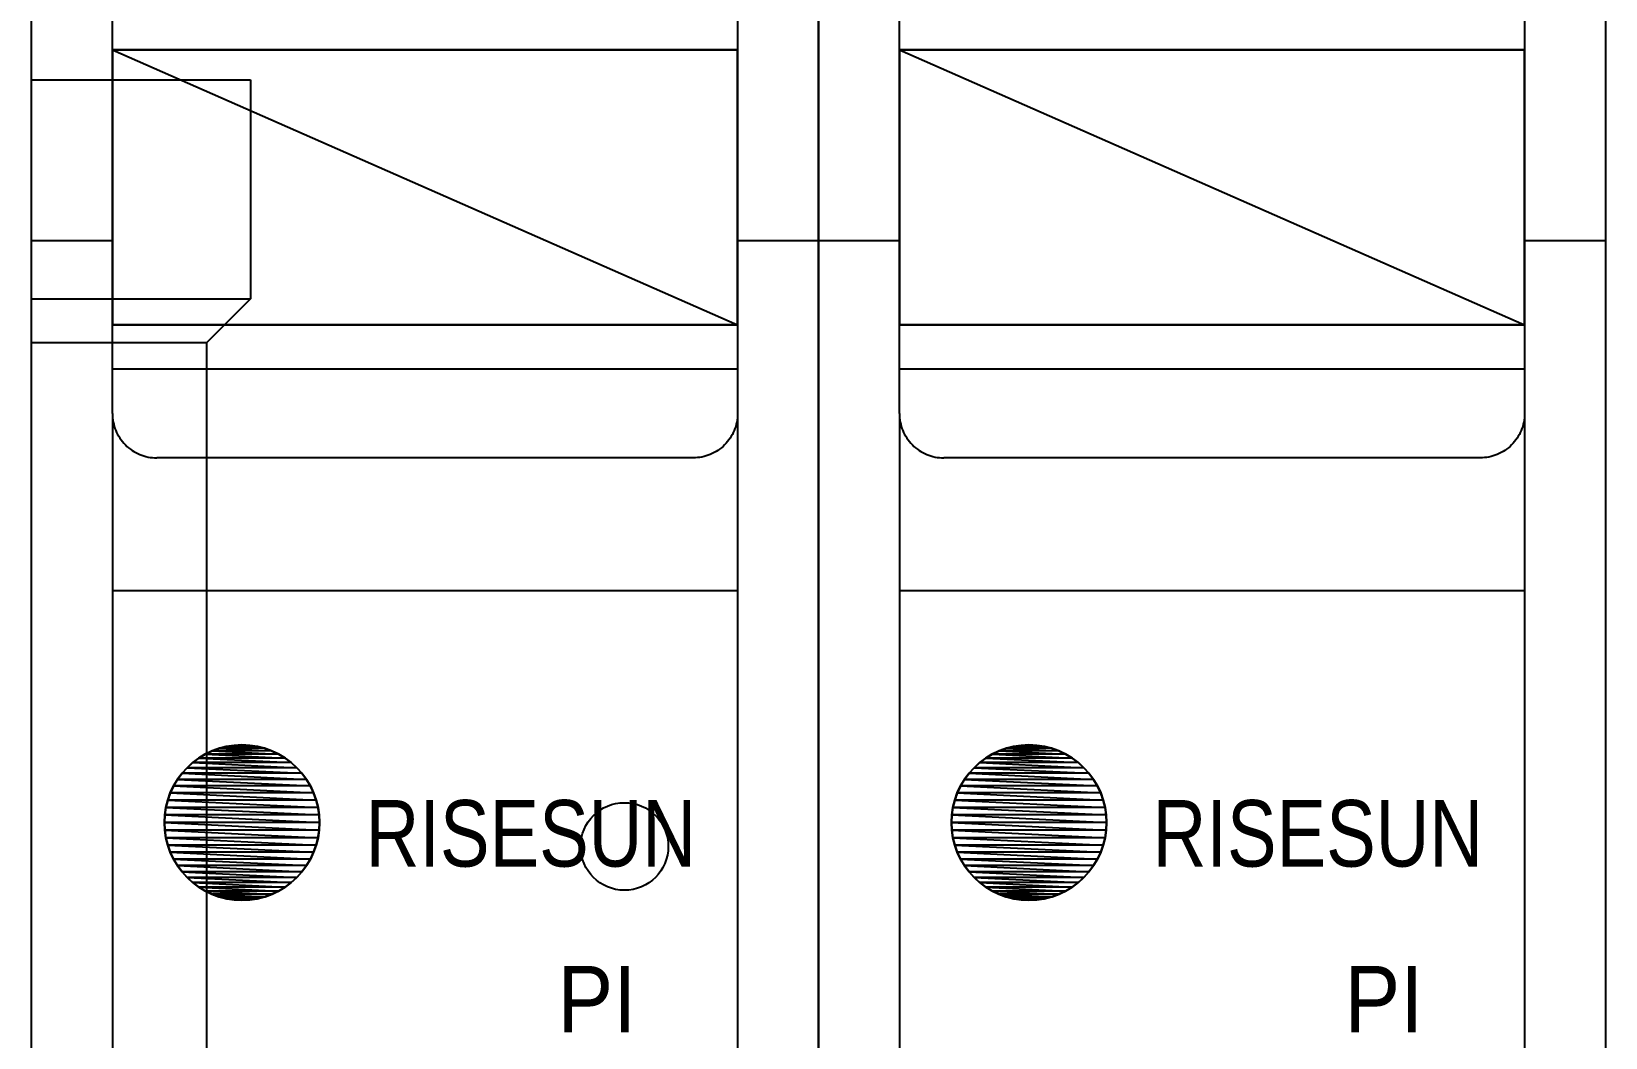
# Model space of a CAD drawing. Header units: millimetres. Extents: x 173893 to 258446, y -176540 to -123824.
# Drawn here: x 197196.01 to 197231.95, y -139282.55 to -139259.58 of the extents above; entities that cross this region are included whole.
import ezdxf

# ---------------------------------------------------------------- set-up
doc = ezdxf.new("R2010")
doc.units = ezdxf.units.MM
doc.header["$LTSCALE"] = 3
doc.linetypes.add('NEW_LINE159', pattern=[0.7, 0.5, -0.2])
doc.layers.add('1', color=3, linetype='Continuous')
doc.layers.add('DUT', color=7, linetype='Continuous')
doc.styles.add('Arial', font='arial.ttf')

msp = doc.modelspace()

# ---------------------------------------------------------------- linework, layer by layer
for p, q in [((197196.009, -139320.141), (197196.009, -139240.659)), ((197213.981, -139240.659), (197213.981, -139320.141)), ((197213.981, -139320.141), (197213.981, -139240.659)), ((197231.953, -139240.659), (197231.953, -139320.141)), ((197197.857, -139259.998), (197197.857, -139257.973)), ((197212.134, -139257.973), (197212.134, -139259.998)), ((197215.829, -139259.998), (197215.829, -139257.973)), ((197230.106, -139257.973), (197230.106, -139259.998)), ((197197.857, -139259.998), (197212.134, -139259.998)), ((197197.857, -139266.276), (197197.857, -139259.998)), ((197212.134, -139259.998), (197212.134, -139266.276)), ((197215.829, -139259.998), (197230.106, -139259.998)), ((197215.829, -139266.276), (197215.829, -139259.998)), ((197230.106, -139259.998), (197230.106, -139266.276)), ((197196.009, -139264.352), (197197.878, -139264.352)), ((197212.113, -139264.352), (197213.981, -139264.352)), ((197213.981, -139264.352), (197215.85, -139264.352)), ((197230.085, -139264.352), (197231.953, -139264.352)), ((197197.857, -139268.301), (197197.857, -139266.276)), ((197212.134, -139266.276), (197197.857, -139266.276)), ((197212.134, -139266.276), (197212.134, -139268.301)), ((197215.829, -139268.301), (197215.829, -139266.276)), ((197230.106, -139266.276), (197215.829, -139266.276)), ((197230.106, -139266.276), (197230.106, -139268.301)), ((197212.134, -139267.288), (197197.857, -139267.288)), ((197230.106, -139267.288), (197215.829, -139267.288)), ((197197.857, -139268.301), (197197.857, -139268.301)), ((197197.857, -139268.301), (197197.859, -139268.351)), ((197197.857, -139268.301), (197197.857, -139299.688)), ((197197.859, -139268.351), (197197.862, -139268.401)), ((197197.862, -139268.401), (197197.868, -139268.45)), ((197197.868, -139268.45), (197197.877, -139268.499)), ((197197.877, -139268.499), (197197.888, -139268.547)), ((197197.888, -139268.547), (197197.901, -139268.595)), ((197197.901, -139268.595), (197197.916, -139268.642)), ((197197.916, -139268.642), (197197.934, -139268.688)), ((197212.074, -139268.642), (197212.056, -139268.688)), ((197212.09, -139268.595), (197212.074, -139268.642)), ((197212.103, -139268.547), (197212.09, -139268.595)), ((197212.114, -139268.499), (197212.103, -139268.547)), ((197212.122, -139268.45), (197212.114, -139268.499)), ((197212.129, -139268.401), (197212.122, -139268.45)), ((197212.132, -139268.351), (197212.129, -139268.401)), ((197212.134, -139268.301), (197212.132, -139268.351)), ((197212.134, -139268.301), (197212.134, -139268.301)), ((197212.134, -139268.301), (197212.134, -139299.688)), ((197215.829, -139268.301), (197215.829, -139268.301)), ((197215.829, -139268.301), (197215.831, -139268.351)), ((197215.829, -139268.301), (197215.829, -139299.688)), ((197215.831, -139268.351), (197215.834, -139268.401)), ((197215.834, -139268.401), (197215.84, -139268.45)), ((197215.84, -139268.45), (197215.849, -139268.499)), ((197215.849, -139268.499), (197215.86, -139268.547)), ((197215.86, -139268.547), (197215.873, -139268.595)), ((197215.873, -139268.595), (197215.888, -139268.642)), ((197215.888, -139268.642), (197215.906, -139268.688)), ((197230.046, -139268.642), (197230.028, -139268.688)), ((197230.062, -139268.595), (197230.046, -139268.642)), ((197230.075, -139268.547), (197230.062, -139268.595)), ((197230.086, -139268.499), (197230.075, -139268.547)), ((197230.094, -139268.45), (197230.086, -139268.499)), ((197230.101, -139268.401), (197230.094, -139268.45)), ((197230.104, -139268.351), (197230.101, -139268.401)), ((197230.106, -139268.301), (197230.104, -139268.351)), ((197230.106, -139268.301), (197230.106, -139268.301)), ((197230.106, -139268.301), (197230.106, -139299.688)), ((197197.934, -139268.688), (197197.954, -139268.733)), ((197197.954, -139268.733), (197197.976, -139268.777)), ((197197.976, -139268.777), (197198.001, -139268.82)), ((197198.001, -139268.82), (197198.027, -139268.862)), ((197198.027, -139268.862), (197198.056, -139268.903)), ((197198.056, -139268.903), (197198.086, -139268.942)), ((197198.086, -139268.942), (197198.119, -139268.98)), ((197198.119, -139268.98), (197198.154, -139269.017)), ((197211.872, -139268.98), (197211.837, -139269.017)), ((197211.904, -139268.942), (197211.872, -139268.98)), ((197211.935, -139268.903), (197211.904, -139268.942)), ((197211.963, -139268.862), (197211.935, -139268.903)), ((197211.99, -139268.82), (197211.963, -139268.862)), ((197212.014, -139268.777), (197211.99, -139268.82)), ((197212.036, -139268.733), (197212.014, -139268.777)), ((197212.056, -139268.688), (197212.036, -139268.733)), ((197215.906, -139268.688), (197215.926, -139268.733)), ((197215.926, -139268.733), (197215.948, -139268.777)), ((197215.948, -139268.777), (197215.973, -139268.82)), ((197215.973, -139268.82), (197215.999, -139268.862)), ((197215.999, -139268.862), (197216.028, -139268.903)), ((197216.028, -139268.903), (197216.058, -139268.942)), ((197216.058, -139268.942), (197216.091, -139268.98)), ((197216.091, -139268.98), (197216.126, -139269.017)), ((197229.844, -139268.98), (197229.809, -139269.017)), ((197229.876, -139268.942), (197229.844, -139268.98)), ((197229.907, -139268.903), (197229.876, -139268.942)), ((197229.935, -139268.862), (197229.907, -139268.903)), ((197229.962, -139268.82), (197229.935, -139268.862)), ((197229.986, -139268.777), (197229.962, -139268.82)), ((197230.008, -139268.733), (197229.986, -139268.777)), ((197230.028, -139268.688), (197230.008, -139268.733)), ((197198.154, -139269.017), (197198.154, -139269.017)), ((197198.154, -139269.017), (197198.19, -139269.051)), ((197198.19, -139269.051), (197198.228, -139269.084)), ((197198.228, -139269.084), (197198.267, -139269.114)), ((197198.267, -139269.114), (197198.308, -139269.143)), ((197198.308, -139269.143), (197198.35, -139269.169)), ((197198.35, -139269.169), (197198.393, -139269.194)), ((197198.393, -139269.194), (197198.437, -139269.216)), ((197198.437, -139269.216), (197198.482, -139269.236)), ((197198.482, -139269.236), (197198.528, -139269.254)), ((197198.528, -139269.254), (197198.575, -139269.269)), ((197198.575, -139269.269), (197198.623, -139269.283)), ((197198.623, -139269.283), (197198.671, -139269.294)), ((197198.671, -139269.294), (197198.72, -139269.302)), ((197198.72, -139269.302), (197198.77, -139269.308)), ((197198.77, -139269.308), (197198.819, -139269.312)), ((197198.819, -139269.312), (197198.87, -139269.313)), ((197211.121, -139269.313), (197198.87, -139269.313)), ((197211.171, -139269.312), (197211.121, -139269.313)), ((197211.221, -139269.308), (197211.171, -139269.312)), ((197211.271, -139269.302), (197211.221, -139269.308)), ((197211.319, -139269.294), (197211.271, -139269.302)), ((197211.368, -139269.283), (197211.319, -139269.294)), ((197211.415, -139269.269), (197211.368, -139269.283)), ((197211.462, -139269.254), (197211.415, -139269.269)), ((197211.508, -139269.236), (197211.462, -139269.254)), ((197211.554, -139269.216), (197211.508, -139269.236)), ((197211.598, -139269.194), (197211.554, -139269.216)), ((197211.641, -139269.169), (197211.598, -139269.194)), ((197211.683, -139269.143), (197211.641, -139269.169)), ((197211.723, -139269.114), (197211.683, -139269.143)), ((197211.763, -139269.084), (197211.723, -139269.114)), ((197211.801, -139269.051), (197211.763, -139269.084)), ((197211.837, -139269.017), (197211.801, -139269.051)), ((197211.837, -139269.017), (197211.837, -139269.017)), ((197216.126, -139269.017), (197216.126, -139269.017)), ((197216.126, -139269.017), (197216.162, -139269.051)), ((197216.162, -139269.051), (197216.2, -139269.084)), ((197216.2, -139269.084), (197216.239, -139269.114)), ((197216.239, -139269.114), (197216.28, -139269.143)), ((197216.28, -139269.143), (197216.322, -139269.169)), ((197216.322, -139269.169), (197216.365, -139269.194)), ((197216.365, -139269.194), (197216.409, -139269.216)), ((197216.409, -139269.216), (197216.454, -139269.236)), ((197216.454, -139269.236), (197216.5, -139269.254)), ((197216.5, -139269.254), (197216.547, -139269.269)), ((197216.547, -139269.269), (197216.595, -139269.283)), ((197216.595, -139269.283), (197216.643, -139269.294)), ((197216.643, -139269.294), (197216.692, -139269.302)), ((197216.692, -139269.302), (197216.742, -139269.308)), ((197216.742, -139269.308), (197216.791, -139269.312)), ((197216.791, -139269.312), (197216.842, -139269.313)), ((197229.093, -139269.313), (197216.842, -139269.313)), ((197229.143, -139269.312), (197229.093, -139269.313)), ((197229.193, -139269.308), (197229.143, -139269.312)), ((197229.243, -139269.302), (197229.193, -139269.308)), ((197229.291, -139269.294), (197229.243, -139269.302)), ((197229.34, -139269.283), (197229.291, -139269.294)), ((197229.387, -139269.269), (197229.34, -139269.283)), ((197229.434, -139269.254), (197229.387, -139269.269)), ((197229.48, -139269.236), (197229.434, -139269.254)), ((197229.526, -139269.216), (197229.48, -139269.236)), ((197229.57, -139269.194), (197229.526, -139269.216)), ((197229.613, -139269.169), (197229.57, -139269.194)), ((197229.655, -139269.143), (197229.613, -139269.169)), ((197229.695, -139269.114), (197229.655, -139269.143)), ((197229.735, -139269.084), (197229.695, -139269.114)), ((197229.773, -139269.051), (197229.735, -139269.084)), ((197229.809, -139269.017), (197229.773, -139269.051)), ((197229.809, -139269.017), (197229.809, -139269.017)), ((197212.134, -139272.351), (197197.857, -139272.351)), ((197230.106, -139272.351), (197215.829, -139272.351))]:
    msp.add_line(p, q)
at = {"color": 144}
for p, q in [((197197.857, -139259.998), (197212.134, -139259.998)), ((197197.857, -139259.998), (197197.857, -139259.998)), ((197197.857, -139259.998), (197212.134, -139266.276)), ((197197.857, -139266.276), (197197.857, -139259.998)), ((197197.857, -139259.998), (197212.134, -139266.276)), ((197212.134, -139259.998), (197197.857, -139259.998)), ((197197.857, -139259.998), (197212.134, -139259.998)), ((197197.857, -139259.998), (197197.857, -139266.276)), ((197212.134, -139266.276), (197212.134, -139259.998)), ((197212.134, -139259.998), (197212.134, -139266.276)), ((197215.829, -139259.998), (197230.106, -139259.998)), ((197215.829, -139259.998), (197215.829, -139259.998)), ((197215.829, -139259.998), (197230.106, -139266.276)), ((197215.829, -139266.276), (197215.829, -139259.998)), ((197215.829, -139259.998), (197230.106, -139266.276)), ((197230.106, -139259.998), (197215.829, -139259.998)), ((197215.829, -139259.998), (197230.106, -139259.998)), ((197215.829, -139259.998), (197215.829, -139266.276)), ((197230.106, -139266.276), (197230.106, -139259.998)), ((197230.106, -139259.998), (197230.106, -139266.276)), ((197212.134, -139266.276), (197197.857, -139266.276)), ((197197.857, -139266.276), (197212.134, -139266.276)), ((197197.857, -139266.276), (197197.857, -139266.276)), ((197197.857, -139266.276), (197212.134, -139266.276)), ((197230.106, -139266.276), (197215.829, -139266.276)), ((197215.829, -139266.276), (197230.106, -139266.276)), ((197215.829, -139266.276), (197215.829, -139266.276)), ((197215.829, -139266.276), (197230.106, -139266.276))]:
    msp.add_line(p, q, dxfattribs=at)
at = {"color": 251, "linetype": 'NEW_LINE159'}
for p, q in [((197199.825, -139276.17), (197199.689, -139276.271)), ((197199.971, -139276.081), (197199.825, -139276.17)), ((197200.126, -139276.006), (197199.971, -139276.081)), ((197200.289, -139275.947), (197200.126, -139276.006)), ((197200.459, -139275.903), (197200.289, -139275.947)), ((197200.635, -139275.876), (197200.459, -139275.903)), ((197200.816, -139275.867), (197200.635, -139275.876)), ((197200.997, -139275.876), (197200.816, -139275.867)), ((197200.816, -139275.867), (197200.816, -139275.867)), ((197201.173, -139275.903), (197200.997, -139275.876)), ((197201.343, -139275.947), (197201.173, -139275.903)), ((197201.506, -139276.006), (197201.343, -139275.947)), ((197201.661, -139276.081), (197201.506, -139276.006)), ((197201.807, -139276.17), (197201.661, -139276.081)), ((197201.943, -139276.271), (197201.807, -139276.17)), ((197217.797, -139276.17), (197217.661, -139276.271)), ((197217.943, -139276.081), (197217.797, -139276.17)), ((197218.098, -139276.006), (197217.943, -139276.081)), ((197218.261, -139275.947), (197218.098, -139276.006)), ((197218.431, -139275.903), (197218.261, -139275.947)), ((197218.607, -139275.876), (197218.431, -139275.903)), ((197218.788, -139275.867), (197218.607, -139275.876)), ((197218.969, -139275.876), (197218.788, -139275.867)), ((197218.788, -139275.867), (197218.788, -139275.867)), ((197219.145, -139275.903), (197218.969, -139275.876)), ((197219.315, -139275.947), (197219.145, -139275.903)), ((197219.478, -139276.006), (197219.315, -139275.947)), ((197219.633, -139276.081), (197219.478, -139276.006)), ((197219.779, -139276.17), (197219.633, -139276.081)), ((197219.915, -139276.271), (197219.779, -139276.17)), ((197199.449, -139276.512), (197199.347, -139276.648)), ((197199.563, -139276.386), (197199.449, -139276.512)), ((197199.689, -139276.271), (197199.563, -139276.386)), ((197202.069, -139276.386), (197201.943, -139276.271)), ((197202.183, -139276.512), (197202.069, -139276.386)), ((197202.285, -139276.648), (197202.183, -139276.512)), ((197217.421, -139276.512), (197217.319, -139276.648)), ((197217.535, -139276.386), (197217.421, -139276.512)), ((197217.661, -139276.271), (197217.535, -139276.386)), ((197220.041, -139276.386), (197219.915, -139276.271)), ((197220.155, -139276.512), (197220.041, -139276.386)), ((197220.257, -139276.648), (197220.155, -139276.512)), ((197199.258, -139276.794), (197199.183, -139276.949)), ((197199.347, -139276.648), (197199.258, -139276.794)), ((197202.374, -139276.794), (197202.285, -139276.648)), ((197202.449, -139276.949), (197202.374, -139276.794)), ((197217.23, -139276.794), (197217.155, -139276.949)), ((197217.319, -139276.648), (197217.23, -139276.794)), ((197220.346, -139276.794), (197220.257, -139276.648)), ((197220.421, -139276.949), (197220.346, -139276.794)), ((197199.124, -139277.112), (197199.08, -139277.282)), ((197199.183, -139276.949), (197199.124, -139277.112)), ((197202.508, -139277.112), (197202.449, -139276.949)), ((197202.552, -139277.282), (197202.508, -139277.112)), ((197217.096, -139277.112), (197217.052, -139277.282)), ((197217.155, -139276.949), (197217.096, -139277.112)), ((197220.48, -139277.112), (197220.421, -139276.949)), ((197220.524, -139277.282), (197220.48, -139277.112)), ((197199.053, -139277.458), (197199.044, -139277.639)), ((197199.08, -139277.282), (197199.053, -139277.458)), ((197202.579, -139277.458), (197202.552, -139277.282)), ((197202.588, -139277.639), (197202.579, -139277.458)), ((197217.025, -139277.458), (197217.016, -139277.639)), ((197217.052, -139277.282), (197217.025, -139277.458)), ((197220.551, -139277.458), (197220.524, -139277.282)), ((197220.56, -139277.639), (197220.551, -139277.458)), ((197199.044, -139277.639), (197199.044, -139277.639)), ((197199.044, -139277.639), (197199.053, -139277.82)), ((197199.053, -139277.82), (197199.08, -139277.996)), ((197202.552, -139277.996), (197202.579, -139277.82)), ((197202.579, -139277.82), (197202.588, -139277.639)), ((197202.588, -139277.639), (197202.588, -139277.639)), ((197217.016, -139277.639), (197217.016, -139277.639)), ((197217.016, -139277.639), (197217.025, -139277.82)), ((197217.025, -139277.82), (197217.052, -139277.996)), ((197220.524, -139277.996), (197220.551, -139277.82)), ((197220.551, -139277.82), (197220.56, -139277.639)), ((197220.56, -139277.639), (197220.56, -139277.639)), ((197199.08, -139277.996), (197199.124, -139278.166)), ((197199.124, -139278.166), (197199.183, -139278.329)), ((197199.183, -139278.329), (197199.258, -139278.483)), ((197202.374, -139278.483), (197202.449, -139278.329)), ((197202.449, -139278.329), (197202.508, -139278.166)), ((197202.508, -139278.166), (197202.552, -139277.996)), ((197217.052, -139277.996), (197217.096, -139278.166)), ((197217.096, -139278.166), (197217.155, -139278.329)), ((197217.155, -139278.329), (197217.23, -139278.483)), ((197220.346, -139278.483), (197220.421, -139278.329)), ((197220.421, -139278.329), (197220.48, -139278.166)), ((197220.48, -139278.166), (197220.524, -139277.996)), ((197199.258, -139278.483), (197199.347, -139278.629)), ((197199.347, -139278.629), (197199.449, -139278.766)), ((197202.183, -139278.766), (197202.285, -139278.629)), ((197202.285, -139278.629), (197202.374, -139278.483)), ((197217.23, -139278.483), (197217.319, -139278.629)), ((197217.319, -139278.629), (197217.421, -139278.766)), ((197220.155, -139278.766), (197220.257, -139278.629)), ((197220.257, -139278.629), (197220.346, -139278.483)), ((197199.449, -139278.766), (197199.563, -139278.892)), ((197199.563, -139278.892), (197199.689, -139279.006)), ((197199.689, -139279.006), (197199.825, -139279.108)), ((197201.807, -139279.108), (197201.943, -139279.006)), ((197201.943, -139279.006), (197202.069, -139278.892)), ((197202.069, -139278.892), (197202.183, -139278.766)), ((197217.421, -139278.766), (197217.535, -139278.892)), ((197217.535, -139278.892), (197217.661, -139279.006)), ((197217.661, -139279.006), (197217.797, -139279.108)), ((197219.779, -139279.108), (197219.915, -139279.006)), ((197219.915, -139279.006), (197220.041, -139278.892)), ((197220.041, -139278.892), (197220.155, -139278.766)), ((197199.825, -139279.108), (197199.971, -139279.197)), ((197199.971, -139279.197), (197200.126, -139279.272)), ((197200.126, -139279.272), (197200.289, -139279.331)), ((197200.289, -139279.331), (197200.459, -139279.375)), ((197200.459, -139279.375), (197200.635, -139279.402)), ((197200.635, -139279.402), (197200.816, -139279.411)), ((197200.816, -139279.411), (197200.997, -139279.402)), ((197200.816, -139279.411), (197200.816, -139279.411)), ((197200.997, -139279.402), (197201.173, -139279.375)), ((197201.173, -139279.375), (197201.343, -139279.331)), ((197201.343, -139279.331), (197201.506, -139279.272)), ((197201.506, -139279.272), (197201.661, -139279.197)), ((197201.661, -139279.197), (197201.807, -139279.108)), ((197217.797, -139279.108), (197217.943, -139279.197)), ((197217.943, -139279.197), (197218.098, -139279.272)), ((197218.098, -139279.272), (197218.261, -139279.331)), ((197218.261, -139279.331), (197218.431, -139279.375)), ((197218.431, -139279.375), (197218.607, -139279.402)), ((197218.607, -139279.402), (197218.788, -139279.411)), ((197218.788, -139279.411), (197218.969, -139279.402)), ((197218.788, -139279.411), (197218.788, -139279.411)), ((197218.969, -139279.402), (197219.145, -139279.375)), ((197219.145, -139279.375), (197219.315, -139279.331)), ((197219.315, -139279.331), (197219.478, -139279.272)), ((197219.478, -139279.272), (197219.633, -139279.197)), ((197219.633, -139279.197), (197219.779, -139279.108))]:
    msp.add_line(p, q, dxfattribs=at)
at = {"color": 251}
for p, q in [((197199.692, -139276.269), (197199.832, -139276.166)), ((197199.832, -139276.166), (197199.692, -139276.269)), ((197199.832, -139276.166), (197199.981, -139276.076)), ((197199.981, -139276.076), (197199.832, -139276.166)), ((197201.801, -139276.166), (197199.832, -139276.166)), ((197199.832, -139276.166), (197201.94, -139276.269)), ((197199.832, -139276.166), (197201.94, -139276.269)), ((197201.801, -139276.166), (197199.832, -139276.166)), ((197199.981, -139276.076), (197200.138, -139276.002)), ((197200.138, -139276.002), (197199.981, -139276.076)), ((197201.651, -139276.076), (197199.981, -139276.076)), ((197199.981, -139276.076), (197201.801, -139276.166)), ((197199.981, -139276.076), (197201.801, -139276.166)), ((197201.651, -139276.076), (197199.981, -139276.076)), ((197200.138, -139276.002), (197200.302, -139275.943)), ((197200.302, -139275.943), (197200.138, -139276.002)), ((197201.494, -139276.002), (197200.138, -139276.002)), ((197200.138, -139276.002), (197201.651, -139276.076)), ((197200.138, -139276.002), (197201.651, -139276.076)), ((197201.494, -139276.002), (197200.138, -139276.002)), ((197200.302, -139275.943), (197200.471, -139275.901)), ((197200.471, -139275.901), (197200.302, -139275.943)), ((197201.331, -139275.943), (197200.302, -139275.943)), ((197200.302, -139275.943), (197201.494, -139276.002)), ((197200.302, -139275.943), (197201.494, -139276.002)), ((197201.331, -139275.943), (197200.302, -139275.943)), ((197200.471, -139275.901), (197200.643, -139275.876)), ((197200.643, -139275.876), (197200.471, -139275.901)), ((197201.162, -139275.901), (197200.471, -139275.901)), ((197200.471, -139275.901), (197201.331, -139275.943)), ((197200.471, -139275.901), (197201.331, -139275.943)), ((197201.162, -139275.901), (197200.471, -139275.901)), ((197200.643, -139275.876), (197200.816, -139275.867)), ((197200.816, -139275.867), (197200.643, -139275.876)), ((197200.99, -139275.876), (197200.643, -139275.876)), ((197200.643, -139275.876), (197201.162, -139275.901)), ((197200.643, -139275.876), (197201.162, -139275.901)), ((197200.99, -139275.876), (197200.643, -139275.876)), ((197200.816, -139275.867), (197200.99, -139275.876)), ((197200.99, -139275.876), (197200.816, -139275.867)), ((197201.162, -139275.901), (197200.99, -139275.876)), ((197200.99, -139275.876), (197201.162, -139275.901)), ((197201.331, -139275.943), (197201.162, -139275.901)), ((197201.162, -139275.901), (197201.331, -139275.943)), ((197201.494, -139276.002), (197201.331, -139275.943)), ((197201.331, -139275.943), (197201.494, -139276.002)), ((197201.651, -139276.076), (197201.494, -139276.002)), ((197201.494, -139276.002), (197201.651, -139276.076)), ((197201.801, -139276.166), (197201.651, -139276.076)), ((197201.651, -139276.076), (197201.801, -139276.166)), ((197201.94, -139276.269), (197201.801, -139276.166)), ((197201.801, -139276.166), (197201.94, -139276.269)), ((197217.664, -139276.269), (197217.804, -139276.166)), ((197217.804, -139276.166), (197217.664, -139276.269)), ((197217.804, -139276.166), (197217.953, -139276.076)), ((197217.953, -139276.076), (197217.804, -139276.166)), ((197219.773, -139276.166), (197217.804, -139276.166)), ((197217.804, -139276.166), (197219.912, -139276.269)), ((197217.804, -139276.166), (197219.912, -139276.269)), ((197219.773, -139276.166), (197217.804, -139276.166)), ((197217.953, -139276.076), (197218.11, -139276.002)), ((197218.11, -139276.002), (197217.953, -139276.076)), ((197219.623, -139276.076), (197217.953, -139276.076)), ((197217.953, -139276.076), (197219.773, -139276.166)), ((197217.953, -139276.076), (197219.773, -139276.166)), ((197219.623, -139276.076), (197217.953, -139276.076)), ((197218.11, -139276.002), (197218.274, -139275.943)), ((197218.274, -139275.943), (197218.11, -139276.002)), ((197219.466, -139276.002), (197218.11, -139276.002)), ((197218.11, -139276.002), (197219.623, -139276.076)), ((197218.11, -139276.002), (197219.623, -139276.076)), ((197219.466, -139276.002), (197218.11, -139276.002)), ((197218.274, -139275.943), (197218.443, -139275.901)), ((197218.443, -139275.901), (197218.274, -139275.943)), ((197219.303, -139275.943), (197218.274, -139275.943)), ((197218.274, -139275.943), (197219.466, -139276.002)), ((197218.274, -139275.943), (197219.466, -139276.002)), ((197219.303, -139275.943), (197218.274, -139275.943)), ((197218.443, -139275.901), (197218.615, -139275.876)), ((197218.615, -139275.876), (197218.443, -139275.901)), ((197219.134, -139275.901), (197218.443, -139275.901)), ((197218.443, -139275.901), (197219.303, -139275.943)), ((197218.443, -139275.901), (197219.303, -139275.943)), ((197219.134, -139275.901), (197218.443, -139275.901)), ((197218.615, -139275.876), (197218.788, -139275.867)), ((197218.788, -139275.867), (197218.615, -139275.876)), ((197218.962, -139275.876), (197218.615, -139275.876)), ((197218.615, -139275.876), (197219.134, -139275.901)), ((197218.615, -139275.876), (197219.134, -139275.901)), ((197218.962, -139275.876), (197218.615, -139275.876)), ((197218.788, -139275.867), (197218.962, -139275.876)), ((197218.962, -139275.876), (197218.788, -139275.867)), ((197219.134, -139275.901), (197218.962, -139275.876)), ((197218.962, -139275.876), (197219.134, -139275.901)), ((197219.303, -139275.943), (197219.134, -139275.901)), ((197219.134, -139275.901), (197219.303, -139275.943)), ((197219.466, -139276.002), (197219.303, -139275.943)), ((197219.303, -139275.943), (197219.466, -139276.002)), ((197219.623, -139276.076), (197219.466, -139276.002)), ((197219.466, -139276.002), (197219.623, -139276.076)), ((197219.773, -139276.166), (197219.623, -139276.076)), ((197219.623, -139276.076), (197219.773, -139276.166)), ((197219.912, -139276.269), (197219.773, -139276.166)), ((197219.773, -139276.166), (197219.912, -139276.269)), ((197199.343, -139276.655), (197199.447, -139276.515)), ((197199.447, -139276.515), (197199.343, -139276.655)), ((197199.447, -139276.515), (197199.563, -139276.386)), ((197199.563, -139276.386), (197199.447, -139276.515)), ((197202.186, -139276.515), (197199.447, -139276.515)), ((197199.447, -139276.515), (197202.289, -139276.655)), ((197199.447, -139276.515), (197202.289, -139276.655)), ((197202.186, -139276.515), (197199.447, -139276.515)), ((197199.563, -139276.386), (197199.692, -139276.269)), ((197199.692, -139276.269), (197199.563, -139276.386)), ((197202.069, -139276.386), (197199.563, -139276.386)), ((197199.563, -139276.386), (197202.186, -139276.515)), ((197199.563, -139276.386), (197202.186, -139276.515)), ((197202.069, -139276.386), (197199.563, -139276.386)), ((197201.94, -139276.269), (197199.692, -139276.269)), ((197199.692, -139276.269), (197202.069, -139276.386)), ((197199.692, -139276.269), (197202.069, -139276.386)), ((197201.94, -139276.269), (197199.692, -139276.269)), ((197202.069, -139276.386), (197201.94, -139276.269)), ((197201.94, -139276.269), (197202.069, -139276.386)), ((197202.186, -139276.515), (197202.069, -139276.386)), ((197202.069, -139276.386), (197202.186, -139276.515)), ((197202.289, -139276.655), (197202.186, -139276.515)), ((197202.186, -139276.515), (197202.289, -139276.655)), ((197217.315, -139276.655), (197217.419, -139276.515)), ((197217.419, -139276.515), (197217.315, -139276.655)), ((197217.419, -139276.515), (197217.535, -139276.386)), ((197217.535, -139276.386), (197217.419, -139276.515)), ((197220.158, -139276.515), (197217.419, -139276.515)), ((197217.419, -139276.515), (197220.261, -139276.655)), ((197217.419, -139276.515), (197220.261, -139276.655)), ((197220.158, -139276.515), (197217.419, -139276.515)), ((197217.535, -139276.386), (197217.664, -139276.269)), ((197217.664, -139276.269), (197217.535, -139276.386)), ((197220.041, -139276.386), (197217.535, -139276.386)), ((197217.535, -139276.386), (197220.158, -139276.515)), ((197217.535, -139276.386), (197220.158, -139276.515)), ((197220.041, -139276.386), (197217.535, -139276.386)), ((197219.912, -139276.269), (197217.664, -139276.269)), ((197217.664, -139276.269), (197220.041, -139276.386)), ((197217.664, -139276.269), (197220.041, -139276.386)), ((197219.912, -139276.269), (197217.664, -139276.269)), ((197220.041, -139276.386), (197219.912, -139276.269)), ((197219.912, -139276.269), (197220.041, -139276.386)), ((197220.158, -139276.515), (197220.041, -139276.386)), ((197220.041, -139276.386), (197220.158, -139276.515)), ((197220.261, -139276.655), (197220.158, -139276.515)), ((197220.158, -139276.515), (197220.261, -139276.655)), ((197199.179, -139276.961), (197199.254, -139276.804)), ((197199.254, -139276.804), (197199.179, -139276.961)), ((197199.254, -139276.804), (197199.343, -139276.655)), ((197199.343, -139276.655), (197199.254, -139276.804)), ((197202.379, -139276.804), (197199.254, -139276.804)), ((197199.254, -139276.804), (197202.453, -139276.961)), ((197199.254, -139276.804), (197202.453, -139276.961)), ((197202.379, -139276.804), (197199.254, -139276.804)), ((197202.289, -139276.655), (197199.343, -139276.655)), ((197199.343, -139276.655), (197202.379, -139276.804)), ((197199.343, -139276.655), (197202.379, -139276.804)), ((197202.289, -139276.655), (197199.343, -139276.655)), ((197202.379, -139276.804), (197202.289, -139276.655)), ((197202.289, -139276.655), (197202.379, -139276.804)), ((197202.453, -139276.961), (197202.379, -139276.804)), ((197202.379, -139276.804), (197202.453, -139276.961)), ((197217.151, -139276.961), (197217.226, -139276.804)), ((197217.226, -139276.804), (197217.151, -139276.961)), ((197217.226, -139276.804), (197217.315, -139276.655)), ((197217.315, -139276.655), (197217.226, -139276.804)), ((197220.351, -139276.804), (197217.226, -139276.804)), ((197217.226, -139276.804), (197220.425, -139276.961)), ((197217.226, -139276.804), (197220.425, -139276.961)), ((197220.351, -139276.804), (197217.226, -139276.804)), ((197220.261, -139276.655), (197217.315, -139276.655)), ((197217.315, -139276.655), (197220.351, -139276.804)), ((197217.315, -139276.655), (197220.351, -139276.804)), ((197220.261, -139276.655), (197217.315, -139276.655)), ((197220.351, -139276.804), (197220.261, -139276.655)), ((197220.261, -139276.655), (197220.351, -139276.804)), ((197220.425, -139276.961), (197220.351, -139276.804)), ((197220.351, -139276.804), (197220.425, -139276.961)), ((197199.078, -139277.293), (197199.121, -139277.125)), ((197199.121, -139277.125), (197199.078, -139277.293)), ((197199.121, -139277.125), (197199.179, -139276.961)), ((197199.179, -139276.961), (197199.121, -139277.125)), ((197202.512, -139277.125), (197199.121, -139277.125)), ((197199.121, -139277.125), (197202.554, -139277.293)), ((197199.121, -139277.125), (197202.554, -139277.293)), ((197202.512, -139277.125), (197199.121, -139277.125)), ((197202.453, -139276.961), (197199.179, -139276.961)), ((197199.179, -139276.961), (197202.512, -139277.125)), ((197199.179, -139276.961), (197202.512, -139277.125)), ((197202.453, -139276.961), (197199.179, -139276.961)), ((197202.512, -139277.125), (197202.453, -139276.961)), ((197202.453, -139276.961), (197202.512, -139277.125)), ((197202.554, -139277.293), (197202.512, -139277.125)), ((197202.512, -139277.125), (197202.554, -139277.293)), ((197217.05, -139277.293), (197217.093, -139277.125)), ((197217.093, -139277.125), (197217.05, -139277.293)), ((197217.093, -139277.125), (197217.151, -139276.961)), ((197217.151, -139276.961), (197217.093, -139277.125)), ((197220.484, -139277.125), (197217.093, -139277.125)), ((197217.093, -139277.125), (197220.526, -139277.293)), ((197217.093, -139277.125), (197220.526, -139277.293)), ((197220.484, -139277.125), (197217.093, -139277.125)), ((197220.425, -139276.961), (197217.151, -139276.961)), ((197217.151, -139276.961), (197220.484, -139277.125)), ((197217.151, -139276.961), (197220.484, -139277.125)), ((197220.425, -139276.961), (197217.151, -139276.961)), ((197220.484, -139277.125), (197220.425, -139276.961)), ((197220.425, -139276.961), (197220.484, -139277.125)), ((197220.526, -139277.293), (197220.484, -139277.125)), ((197220.484, -139277.125), (197220.526, -139277.293)), ((197199.044, -139277.639), (197199.053, -139277.465)), ((197199.053, -139277.465), (197199.044, -139277.639)), ((197199.053, -139277.465), (197199.078, -139277.293)), ((197199.078, -139277.293), (197199.053, -139277.465)), ((197202.58, -139277.465), (197199.053, -139277.465)), ((197199.053, -139277.465), (197202.588, -139277.639)), ((197199.053, -139277.465), (197202.588, -139277.639)), ((197202.58, -139277.465), (197199.053, -139277.465)), ((197202.554, -139277.293), (197199.078, -139277.293)), ((197199.078, -139277.293), (197202.58, -139277.465)), ((197199.078, -139277.293), (197202.58, -139277.465)), ((197202.554, -139277.293), (197199.078, -139277.293)), ((197202.58, -139277.465), (197202.554, -139277.293)), ((197202.554, -139277.293), (197202.58, -139277.465)), ((197202.588, -139277.639), (197202.58, -139277.465)), ((197202.58, -139277.465), (197202.588, -139277.639)), ((197217.016, -139277.639), (197217.025, -139277.465)), ((197217.025, -139277.465), (197217.016, -139277.639)), ((197217.025, -139277.465), (197217.05, -139277.293)), ((197217.05, -139277.293), (197217.025, -139277.465)), ((197220.552, -139277.465), (197217.025, -139277.465)), ((197217.025, -139277.465), (197220.56, -139277.639)), ((197217.025, -139277.465), (197220.56, -139277.639)), ((197220.552, -139277.465), (197217.025, -139277.465)), ((197220.526, -139277.293), (197217.05, -139277.293)), ((197217.05, -139277.293), (197220.552, -139277.465)), ((197217.05, -139277.293), (197220.552, -139277.465)), ((197220.526, -139277.293), (197217.05, -139277.293)), ((197220.552, -139277.465), (197220.526, -139277.293)), ((197220.526, -139277.293), (197220.552, -139277.465)), ((197220.56, -139277.639), (197220.552, -139277.465)), ((197220.552, -139277.465), (197220.56, -139277.639)), ((197202.588, -139277.639), (197199.044, -139277.639)), ((197199.044, -139277.639), (197202.58, -139277.813)), ((197199.053, -139277.813), (197199.044, -139277.639)), ((197199.044, -139277.639), (197202.58, -139277.813)), ((197202.588, -139277.639), (197199.044, -139277.639)), ((197199.044, -139277.639), (197199.053, -139277.813)), ((197202.58, -139277.813), (197199.053, -139277.813)), ((197199.053, -139277.813), (197202.554, -139277.985)), ((197199.078, -139277.985), (197199.053, -139277.813)), ((197199.053, -139277.813), (197202.554, -139277.985)), ((197202.58, -139277.813), (197199.053, -139277.813)), ((197199.053, -139277.813), (197199.078, -139277.985)), ((197202.554, -139277.985), (197199.078, -139277.985)), ((197199.078, -139277.985), (197202.512, -139278.153)), ((197199.121, -139278.153), (197199.078, -139277.985)), ((197199.078, -139277.985), (197202.512, -139278.153)), ((197202.554, -139277.985), (197199.078, -139277.985)), ((197199.078, -139277.985), (197199.121, -139278.153)), ((197202.512, -139278.153), (197202.554, -139277.985)), ((197202.554, -139277.985), (197202.512, -139278.153)), ((197202.554, -139277.985), (197202.58, -139277.813)), ((197202.58, -139277.813), (197202.554, -139277.985)), ((197202.58, -139277.813), (197202.588, -139277.639)), ((197202.588, -139277.639), (197202.58, -139277.813)), ((197220.56, -139277.639), (197217.016, -139277.639)), ((197217.016, -139277.639), (197220.552, -139277.813)), ((197217.025, -139277.813), (197217.016, -139277.639)), ((197217.016, -139277.639), (197220.552, -139277.813)), ((197220.56, -139277.639), (197217.016, -139277.639)), ((197217.016, -139277.639), (197217.025, -139277.813)), ((197220.552, -139277.813), (197217.025, -139277.813)), ((197217.025, -139277.813), (197220.526, -139277.985)), ((197217.05, -139277.985), (197217.025, -139277.813)), ((197217.025, -139277.813), (197220.526, -139277.985)), ((197220.552, -139277.813), (197217.025, -139277.813)), ((197217.025, -139277.813), (197217.05, -139277.985)), ((197220.526, -139277.985), (197217.05, -139277.985)), ((197217.05, -139277.985), (197220.484, -139278.153)), ((197217.093, -139278.153), (197217.05, -139277.985)), ((197217.05, -139277.985), (197220.484, -139278.153)), ((197220.526, -139277.985), (197217.05, -139277.985)), ((197217.05, -139277.985), (197217.093, -139278.153)), ((197220.484, -139278.153), (197220.526, -139277.985)), ((197220.526, -139277.985), (197220.484, -139278.153)), ((197220.526, -139277.985), (197220.552, -139277.813)), ((197220.552, -139277.813), (197220.526, -139277.985)), ((197220.552, -139277.813), (197220.56, -139277.639)), ((197220.56, -139277.639), (197220.552, -139277.813)), ((197202.512, -139278.153), (197199.121, -139278.153)), ((197199.121, -139278.153), (197202.453, -139278.317)), ((197199.179, -139278.317), (197199.121, -139278.153)), ((197199.121, -139278.153), (197202.453, -139278.317)), ((197202.512, -139278.153), (197199.121, -139278.153)), ((197199.121, -139278.153), (197199.179, -139278.317)), ((197202.453, -139278.317), (197199.179, -139278.317)), ((197199.179, -139278.317), (197202.379, -139278.474)), ((197199.254, -139278.474), (197199.179, -139278.317)), ((197199.179, -139278.317), (197202.379, -139278.474)), ((197202.453, -139278.317), (197199.179, -139278.317)), ((197199.179, -139278.317), (197199.254, -139278.474)), ((197202.379, -139278.474), (197202.453, -139278.317)), ((197202.453, -139278.317), (197202.379, -139278.474)), ((197202.453, -139278.317), (197202.512, -139278.153)), ((197202.512, -139278.153), (197202.453, -139278.317)), ((197220.484, -139278.153), (197217.093, -139278.153)), ((197217.093, -139278.153), (197220.425, -139278.317)), ((197217.151, -139278.317), (197217.093, -139278.153)), ((197217.093, -139278.153), (197220.425, -139278.317)), ((197220.484, -139278.153), (197217.093, -139278.153)), ((197217.093, -139278.153), (197217.151, -139278.317)), ((197220.425, -139278.317), (197217.151, -139278.317)), ((197217.151, -139278.317), (197220.351, -139278.474)), ((197217.226, -139278.474), (197217.151, -139278.317)), ((197217.151, -139278.317), (197220.351, -139278.474)), ((197220.425, -139278.317), (197217.151, -139278.317)), ((197217.151, -139278.317), (197217.226, -139278.474)), ((197220.351, -139278.474), (197220.425, -139278.317)), ((197220.425, -139278.317), (197220.351, -139278.474)), ((197220.425, -139278.317), (197220.484, -139278.153)), ((197220.484, -139278.153), (197220.425, -139278.317)), ((197202.379, -139278.474), (197199.254, -139278.474)), ((197199.254, -139278.474), (197202.289, -139278.623)), ((197199.343, -139278.623), (197199.254, -139278.474)), ((197199.254, -139278.474), (197202.289, -139278.623)), ((197202.379, -139278.474), (197199.254, -139278.474)), ((197199.254, -139278.474), (197199.343, -139278.623)), ((197202.289, -139278.623), (197199.343, -139278.623)), ((197199.343, -139278.623), (197202.186, -139278.763)), ((197199.447, -139278.763), (197199.343, -139278.623)), ((197199.343, -139278.623), (197202.186, -139278.763)), ((197202.289, -139278.623), (197199.343, -139278.623)), ((197199.343, -139278.623), (197199.447, -139278.763)), ((197202.186, -139278.763), (197202.289, -139278.623)), ((197202.289, -139278.623), (197202.186, -139278.763)), ((197202.289, -139278.623), (197202.379, -139278.474)), ((197202.379, -139278.474), (197202.289, -139278.623)), ((197220.351, -139278.474), (197217.226, -139278.474)), ((197217.226, -139278.474), (197220.261, -139278.623)), ((197217.315, -139278.623), (197217.226, -139278.474)), ((197217.226, -139278.474), (197220.261, -139278.623)), ((197220.351, -139278.474), (197217.226, -139278.474)), ((197217.226, -139278.474), (197217.315, -139278.623)), ((197220.261, -139278.623), (197217.315, -139278.623)), ((197217.315, -139278.623), (197220.158, -139278.763)), ((197217.419, -139278.763), (197217.315, -139278.623)), ((197217.315, -139278.623), (197220.158, -139278.763)), ((197220.261, -139278.623), (197217.315, -139278.623)), ((197217.315, -139278.623), (197217.419, -139278.763)), ((197220.158, -139278.763), (197220.261, -139278.623)), ((197220.261, -139278.623), (197220.158, -139278.763)), ((197220.261, -139278.623), (197220.351, -139278.474)), ((197220.351, -139278.474), (197220.261, -139278.623)), ((197202.186, -139278.763), (197199.447, -139278.763)), ((197199.447, -139278.763), (197202.069, -139278.892)), ((197199.563, -139278.892), (197199.447, -139278.763)), ((197199.447, -139278.763), (197202.069, -139278.892)), ((197202.186, -139278.763), (197199.447, -139278.763)), ((197199.447, -139278.763), (197199.563, -139278.892)), ((197202.069, -139278.892), (197199.563, -139278.892)), ((197199.563, -139278.892), (197201.94, -139279.009)), ((197199.692, -139279.009), (197199.563, -139278.892)), ((197199.563, -139278.892), (197201.94, -139279.009)), ((197202.069, -139278.892), (197199.563, -139278.892)), ((197199.563, -139278.892), (197199.692, -139279.009)), ((197201.94, -139279.009), (197199.692, -139279.009)), ((197199.692, -139279.009), (197201.801, -139279.112)), ((197199.832, -139279.112), (197199.692, -139279.009)), ((197199.692, -139279.009), (197201.801, -139279.112)), ((197201.94, -139279.009), (197199.692, -139279.009)), ((197199.692, -139279.009), (197199.832, -139279.112)), ((197201.801, -139279.112), (197201.94, -139279.009)), ((197201.94, -139279.009), (197201.801, -139279.112)), ((197201.94, -139279.009), (197202.069, -139278.892)), ((197202.069, -139278.892), (197201.94, -139279.009)), ((197202.069, -139278.892), (197202.186, -139278.763)), ((197202.186, -139278.763), (197202.069, -139278.892)), ((197220.158, -139278.763), (197217.419, -139278.763)), ((197217.419, -139278.763), (197220.041, -139278.892)), ((197217.535, -139278.892), (197217.419, -139278.763)), ((197217.419, -139278.763), (197220.041, -139278.892)), ((197220.158, -139278.763), (197217.419, -139278.763)), ((197217.419, -139278.763), (197217.535, -139278.892)), ((197220.041, -139278.892), (197217.535, -139278.892)), ((197217.535, -139278.892), (197219.912, -139279.009)), ((197217.664, -139279.009), (197217.535, -139278.892)), ((197217.535, -139278.892), (197219.912, -139279.009)), ((197220.041, -139278.892), (197217.535, -139278.892)), ((197217.535, -139278.892), (197217.664, -139279.009)), ((197219.912, -139279.009), (197217.664, -139279.009)), ((197217.664, -139279.009), (197219.773, -139279.112)), ((197217.804, -139279.112), (197217.664, -139279.009)), ((197217.664, -139279.009), (197219.773, -139279.112)), ((197219.912, -139279.009), (197217.664, -139279.009)), ((197217.664, -139279.009), (197217.804, -139279.112)), ((197219.773, -139279.112), (197219.912, -139279.009)), ((197219.912, -139279.009), (197219.773, -139279.112)), ((197219.912, -139279.009), (197220.041, -139278.892)), ((197220.041, -139278.892), (197219.912, -139279.009)), ((197220.041, -139278.892), (197220.158, -139278.763)), ((197220.158, -139278.763), (197220.041, -139278.892)), ((197201.801, -139279.112), (197199.832, -139279.112)), ((197199.832, -139279.112), (197201.651, -139279.202)), ((197199.981, -139279.202), (197199.832, -139279.112)), ((197199.832, -139279.112), (197201.651, -139279.202)), ((197201.801, -139279.112), (197199.832, -139279.112)), ((197199.832, -139279.112), (197199.981, -139279.202)), ((197201.651, -139279.202), (197199.981, -139279.202)), ((197199.981, -139279.202), (197201.494, -139279.276)), ((197200.138, -139279.276), (197199.981, -139279.202)), ((197199.981, -139279.202), (197201.494, -139279.276)), ((197201.651, -139279.202), (197199.981, -139279.202)), ((197199.981, -139279.202), (197200.138, -139279.276)), ((197201.494, -139279.276), (197200.138, -139279.276)), ((197200.138, -139279.276), (197201.331, -139279.335)), ((197200.302, -139279.335), (197200.138, -139279.276)), ((197200.138, -139279.276), (197201.331, -139279.335)), ((197201.494, -139279.276), (197200.138, -139279.276)), ((197200.138, -139279.276), (197200.302, -139279.335)), ((197201.331, -139279.335), (197200.302, -139279.335)), ((197200.302, -139279.335), (197201.162, -139279.377)), ((197200.471, -139279.377), (197200.302, -139279.335)), ((197200.302, -139279.335), (197201.162, -139279.377)), ((197201.331, -139279.335), (197200.302, -139279.335)), ((197200.302, -139279.335), (197200.471, -139279.377)), ((197201.162, -139279.377), (197200.471, -139279.377)), ((197200.471, -139279.377), (197200.99, -139279.402)), ((197200.643, -139279.402), (197200.471, -139279.377)), ((197200.471, -139279.377), (197200.99, -139279.402)), ((197201.162, -139279.377), (197200.471, -139279.377)), ((197200.471, -139279.377), (197200.643, -139279.402)), ((197200.99, -139279.402), (197200.643, -139279.402)), ((197200.643, -139279.402), (197200.816, -139279.411)), ((197200.99, -139279.402), (197200.643, -139279.402)), ((197200.816, -139279.411), (197200.643, -139279.402)), ((197200.816, -139279.411), (197200.99, -139279.402)), ((197200.99, -139279.402), (197200.816, -139279.411)), ((197200.99, -139279.402), (197201.162, -139279.377)), ((197201.162, -139279.377), (197200.99, -139279.402)), ((197201.162, -139279.377), (197201.331, -139279.335)), ((197201.331, -139279.335), (197201.162, -139279.377)), ((197201.331, -139279.335), (197201.494, -139279.276)), ((197201.494, -139279.276), (197201.331, -139279.335)), ((197201.494, -139279.276), (197201.651, -139279.202)), ((197201.651, -139279.202), (197201.494, -139279.276)), ((197201.651, -139279.202), (197201.801, -139279.112)), ((197201.801, -139279.112), (197201.651, -139279.202)), ((197219.773, -139279.112), (197217.804, -139279.112)), ((197217.804, -139279.112), (197219.623, -139279.202)), ((197217.953, -139279.202), (197217.804, -139279.112)), ((197217.804, -139279.112), (197219.623, -139279.202)), ((197219.773, -139279.112), (197217.804, -139279.112)), ((197217.804, -139279.112), (197217.953, -139279.202)), ((197219.623, -139279.202), (197217.953, -139279.202)), ((197217.953, -139279.202), (197219.466, -139279.276)), ((197218.11, -139279.276), (197217.953, -139279.202)), ((197217.953, -139279.202), (197219.466, -139279.276)), ((197219.623, -139279.202), (197217.953, -139279.202)), ((197217.953, -139279.202), (197218.11, -139279.276)), ((197219.466, -139279.276), (197218.11, -139279.276)), ((197218.11, -139279.276), (197219.303, -139279.335)), ((197218.274, -139279.335), (197218.11, -139279.276)), ((197218.11, -139279.276), (197219.303, -139279.335)), ((197219.466, -139279.276), (197218.11, -139279.276)), ((197218.11, -139279.276), (197218.274, -139279.335)), ((197219.303, -139279.335), (197218.274, -139279.335)), ((197218.274, -139279.335), (197219.134, -139279.377)), ((197218.443, -139279.377), (197218.274, -139279.335)), ((197218.274, -139279.335), (197219.134, -139279.377)), ((197219.303, -139279.335), (197218.274, -139279.335)), ((197218.274, -139279.335), (197218.443, -139279.377)), ((197219.134, -139279.377), (197218.443, -139279.377)), ((197218.443, -139279.377), (197218.962, -139279.402)), ((197218.615, -139279.402), (197218.443, -139279.377)), ((197218.443, -139279.377), (197218.962, -139279.402)), ((197219.134, -139279.377), (197218.443, -139279.377)), ((197218.443, -139279.377), (197218.615, -139279.402)), ((197218.962, -139279.402), (197218.615, -139279.402)), ((197218.615, -139279.402), (197218.788, -139279.411)), ((197218.962, -139279.402), (197218.615, -139279.402)), ((197218.788, -139279.411), (197218.615, -139279.402)), ((197218.788, -139279.411), (197218.962, -139279.402)), ((197218.962, -139279.402), (197218.788, -139279.411)), ((197218.962, -139279.402), (197219.134, -139279.377)), ((197219.134, -139279.377), (197218.962, -139279.402)), ((197219.134, -139279.377), (197219.303, -139279.335)), ((197219.303, -139279.335), (197219.134, -139279.377)), ((197219.303, -139279.335), (197219.466, -139279.276)), ((197219.466, -139279.276), (197219.303, -139279.335)), ((197219.466, -139279.276), (197219.623, -139279.202)), ((197219.623, -139279.202), (197219.466, -139279.276)), ((197219.623, -139279.202), (197219.773, -139279.112)), ((197219.773, -139279.112), (197219.623, -139279.202))]:
    msp.add_line(p, q, dxfattribs=at)
msp.add_circle((197209.551, -139278.185), 1)
at = {"layer": '1', "color": 7}
for p, q in [((197196.009, -139260.685), (197201.009, -139260.685)), ((197201.009, -139260.685), (197201.009, -139265.685)), ((197196.009, -139265.685), (197201.009, -139265.685)), ((197201.009, -139265.685), (197200.009, -139266.685)), ((197200.009, -139266.685), (197196.009, -139266.685)), ((197200.009, -139266.685), (197200.009, -139289.685))]:
    msp.add_line(p, q, dxfattribs=at)

# ---------------------------------------------------------------- texts
at = {"layer": 'DUT', "color": 251, "style": 'Arial', "oblique": 0}
for s, width, p in [('RISESUN', 0.8, (197203.641, -139278.644)), ('RISESUN', 0.8, (197221.613, -139278.644)), ('PI', 0.9, (197208.02, -139282.431)), ('PI', 0.9, (197225.992, -139282.431))]:
    msp.add_text(s, height=1.5186, dxfattribs=dict(at, width=width)).set_placement(p)

doc.saveas('drawing.dxf')
